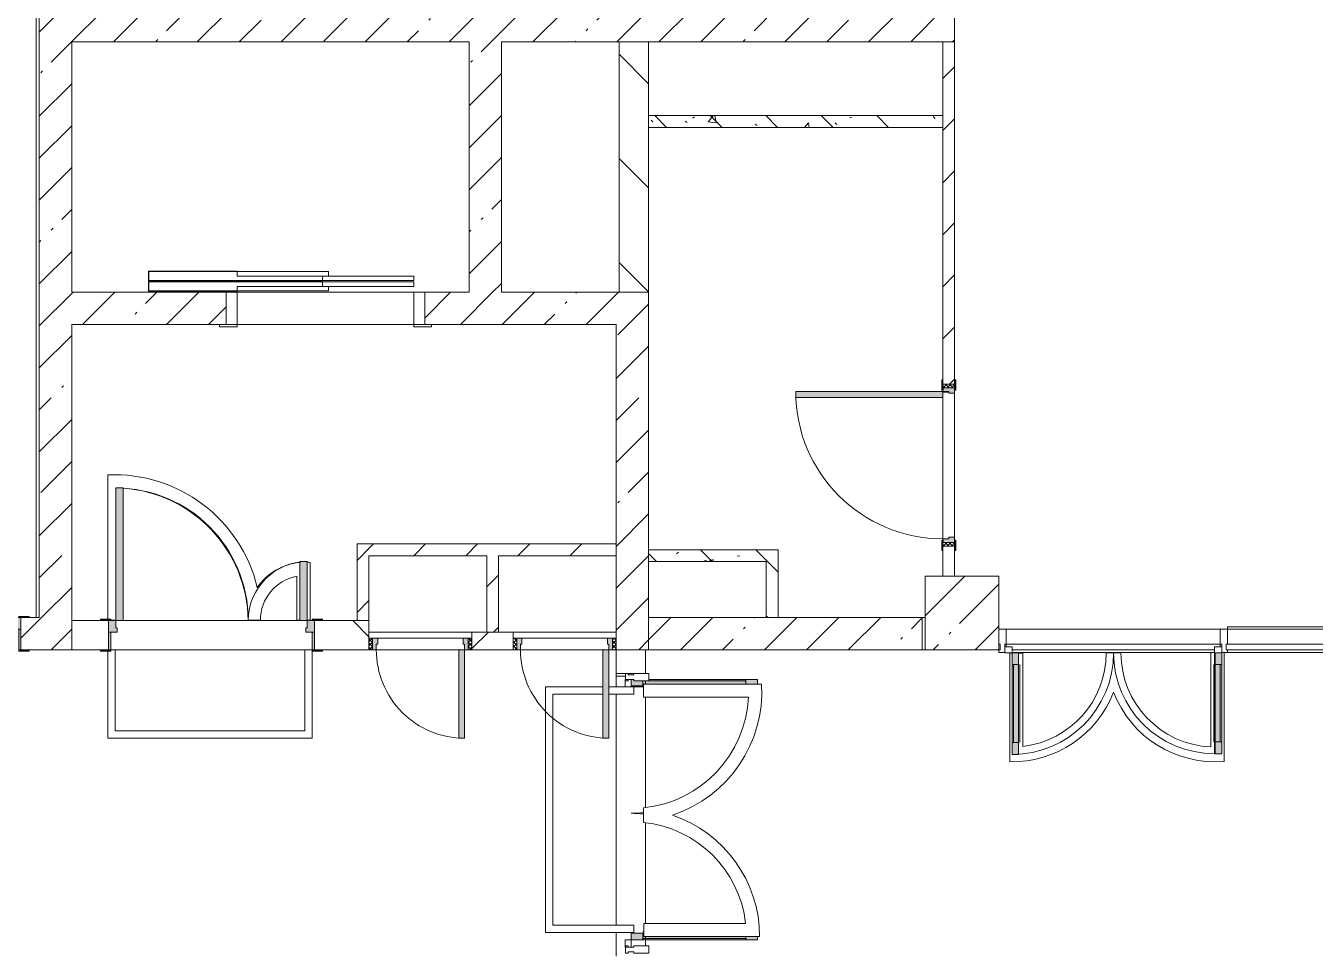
# Model space of a CAD drawing. Header units: millimetres. Extents: x 34897 to 231692, y -8553 to 29000.
# Drawn here: x 199170 to 207932, y 11360 to 17640 of the extents above; entities that cross this region are included whole.
import ezdxf

# ---------------------------------------------------------------- set-up
doc = ezdxf.new("R2010")
doc.units = ezdxf.units.MM
for name, color, linetype, lineweight, true_color in [('A-DETL-GENF-3', 7, 'Continuous', 5, 0xe2e2e2), ('A-DETL-GENF-4', 7, 'Continuous', 5, 0xaaaaaa), ('A-DOOR-1', 7, 'Continuous', 5, 0xaaaaaa), ('A-DOOR-2', 7, 'Continuous', 5, 0xe2e2e2), ('A-DOOR-FRAM-1', 7, 'Continuous', 5, 0xe2e2e2), ('A-DOOR-FRAM-2', 7, 'Continuous', 5, 0xaaaaaa), ('A-FLOR-1', 7, 'Continuous', 5, 0xaaaaaa), ('I-WALL-6', 7, 'Continuous', 5, 0x787878)]:
    doc.layers.add(name, color=color, linetype=linetype, lineweight=lineweight, true_color=true_color)
for name, color, linetype, lineweight in [('A-GLAZ-CURT-2', 7, 'Continuous', 5), ('A-GLAZ-CWMG-2', 7, 'Continuous', 5), ('A-WALL', 7, 'Continuous', 9), ('I-WALL-4', 7, 'Continuous', 5), ('S-COLS-3', 7, 'Continuous', 5)]:
    doc.layers.add(name, color=color, linetype=linetype, lineweight=lineweight)
pattern_1 = [(45, (104681.5, 0), (-285.1231, 285.1231), []), (45, (104966.64, 0), (-285.1231, 285.1231), [504.031, -100.806, 16.764, -84.042])]
pattern_2 = [(135, (104681.5, 0), (-353.5534, -353.5534), [])]
pattern_3 = [(45, (104681.52, 0), (-176.7767, 176.7767), [])]
pattern_4 = [(135, (104681.5, 0), (-377.1708, -377.1708), [533.4, -88.9, 17.78, -88.9]), (135, (104681.5, 376.94), (-377.1708, -377.1708), []), (50, (104681.5, 0), (637.6445, -55.7866), [66.675, -733.425]), (355, (104681.5, 0), (-123.3494, 668.6992), [53.34, -586.74]), (100.451, (104734.65, -4.65), (514.299, 612.908), [56.665, -623.315]), (46.184, (104681.5, 177.8), (948.7764, -147.1497), [100.012, -1100.137]), (96.636, (104760.6, 165.5), (830.909, 865.997), [84.998, -934.973]), (351.184, (104681.5, 177.8), (830.918, 865.988), [80.01, -880.11]), (21, (104770.4, 133.35), (530.6506, -357.9283), [66.675, -733.425]), (326, (104770.4, 133.35), (216.308, 644.6585), [53.34, -586.74]), (71.451, (104814.64, 103.5), (746.9596, 286.7243), [56.665, -623.315]), (37.5, (104681.52, 0), (10.81053, 295.9426), [16.764, -562.864, 16.764, -578.866, -588.962]), (37.5, (104681.52, 0), (10.81053, 295.9426), [-1175.258, 16.764, -572.198]), (7.5, (104681.52, 0), (233.8692, 350.6318), [16.764, -322.834, 16.764, -549.529, -224.472]), (7.5, (104681.52, 0), (233.8692, 350.6318), [-905.891, 16.764, -207.708]), (327.5, (104483.27, 0), (474.5678, -20.0513), [16.764, -205.486, 16.764, -676.656, -920.115]), (327.5, (104483.27, 0), (474.5678, -20.0513), [-915.67, 16.764, -903.351]), (317.5, (104394.37, 0), (518.4522, 88.9934), [16.764, -272.161, 16.764, -443.738, -653.415]), (317.5, (104394.37, 0), (518.4522, 88.9934), [-749.427, 16.764, -636.651])]

# ---------------------------------------------------------------- blocks, each defined once
blk = doc.blocks.new('110_Дверь_СКБ_1Ст_Внутренняя1 - Д-3б_п_ 1100x2100h_много всего 2-32816779-2_10_2_птичка')
at = {"layer": 'A-DOOR-1'}
h = blk.add_hatch(dxfattribs=at)
h.set_pattern_fill('FP_133', color=256, style=0, pattern_type=2)
h.set_pattern_definition([(135, (1751.41, 104.685), (-14.14214, -14.14214), []), (225, (1751.41, 104.685), (14.14214, -14.14214), [])])
h.paths.add_polyline_path([(537.5, -40), (562.5, -40), (562.5, 40), (537.5, 40)])
at = {"layer": 'A-DOOR-2'}
h = blk.add_hatch(color=256, dxfattribs=at)
h.paths.add_polyline_path([(-512.5, 40), (-512.5, -40), (-477.5, -40), (-477.5, 0), (-487.5, 0), (-487.5, 40)])
h.paths.add_polyline_path([(502.5, 0), (502.5, -40), (537.5, -40), (537.5, 40), (512.5, 40), (512.5, 0)])
at = {"layer": 'A-DOOR-FRAM-1'}
for points in [[(472.5, 40), (512.5, 40), (512.5, 1040), (472.5, 1040)], [(-567.5, 40), (-497.5, 40), (-497.5, 48), (-567.5, 48)], [(522.5, 40), (592.5, 40), (592.5, 48), (522.5, 48)], [(-567.5, -48), (-497.5, -48), (-497.5, -40), (-567.5, -40)], [(522.5, -48), (592.5, -48), (592.5, -40), (522.5, -40)]]:
    blk.add_hatch(color=256, dxfattribs=at).paths.add_polyline_path(points)
at = {"layer": 'A-DOOR-FRAM-2'}
h = blk.add_hatch(dxfattribs=at)
h.set_pattern_fill('FP_134', color=256, style=0, pattern_type=2)
h.set_pattern_definition([(45, (-371.384, 104.685), (-14.1421, 14.1421), []), (135, (-371.384, 104.685), (-14.1421, -14.1421), [])])
h.paths.add_polyline_path([(-537.5, -40), (-512.5, -40), (-512.5, 40), (-537.5, 40)])
at = {"layer": 'A-DOOR-1'}
for p, q in [((512.5, 1040), (472.5, 1040)), ((472.5, 1040), (472.5, 40)), ((512.5, 40), (512.5, 1040)), ((472.5, 40), (512.5, 40))]:
    blk.add_line(p, q, dxfattribs=at)
blk.add_arc((512.5, 40), 1000, 90, 180, dxfattribs=at)
at = {"layer": 'A-DOOR-FRAM-2'}
for p, q in [((-497.5, 48), (-567.5, 48)), ((-567.5, 48), (-567.5, 40)), ((-567.5, 40), (-497.5, 40)), ((-512.5, 40), (-537.5, 40)), ((-537.5, 40), (-537.5, -40)), ((-487.5, 40), (-512.5, 40)), ((-512.5, 40), (-512.5, -40)), ((-512.5, -40), (-512.5, 40)), ((-497.5, 40), (-512.5, 40)), ((-512.5, 40), (-512.5, 39)), ((-512.5, 39), (-497.5, 39)), ((-497.5, 40), (-497.5, 48)), ((-497.5, 39), (-497.5, 40)), ((-487.5, 0), (-487.5, 40)), ((-477.5, 0), (-487.5, 0)), ((-477.5, -40), (-477.5, 0)), ((512.5, 0), (502.5, 0)), ((502.5, 0), (502.5, -40)), ((512.5, 40), (512.5, 0)), ((537.5, 40), (512.5, 40)), ((592.5, 48), (522.5, 48)), ((522.5, 48), (522.5, 40)), ((537.5, 40), (522.5, 40)), ((522.5, 40), (522.5, 39)), ((522.5, 40), (592.5, 40)), ((522.5, 39), (537.5, 39)), ((537.5, -40), (537.5, 40)), ((562.5, 40), (537.5, 40)), ((537.5, 40), (537.5, -40)), ((537.5, 39), (537.5, 40)), ((562.5, -40), (562.5, 40)), ((592.5, 40), (592.5, 48)), ((-497.5, -40), (-567.5, -40)), ((-567.5, -40), (-567.5, -48)), ((-567.5, -48), (-497.5, -48)), ((-537.5, -40), (-512.5, -40)), ((-497.5, -39), (-512.5, -39)), ((-512.5, -39), (-512.5, -40)), ((-512.5, -40), (-477.5, -40)), ((-512.5, -40), (-497.5, -40)), ((-497.5, -40), (-497.5, -39)), ((-497.5, -48), (-497.5, -40)), ((502.5, -40), (537.5, -40)), ((537.5, -39), (522.5, -39)), ((522.5, -39), (522.5, -40)), ((522.5, -40), (537.5, -40)), ((592.5, -40), (522.5, -40)), ((522.5, -40), (522.5, -48)), ((522.5, -48), (592.5, -48)), ((537.5, -40), (537.5, -39)), ((537.5, -40), (562.5, -40)), ((592.5, -48), (592.5, -40))]:
    blk.add_line(p, q, dxfattribs=at)
blk = doc.blocks.new('110_Дверь_СКБ_2Ст - Д-1_л_Лестничная клетка EIS60 2-32142534-2_10_2_птичка')
at = {"layer": 'A-DOOR-2'}
for points in [[(662.5, 110), (662.5, 1010), (612.5, 1010), (612.5, 110)], [(-587.5, 510), (-637.5, 510), (-637.5, 110), (-587.5, 110), (-587.5, 433.2)], [(712.5, 30), (697.5, 30), (697.5, -110), (712.5, -110), (712.5, -30.6)]]:
    blk.add_hatch(color=256, dxfattribs=at).paths.add_polyline_path(points)
h = blk.add_hatch(color=256, dxfattribs=at)
h.paths.add_polyline_path([(712.5, 110), (662.5, 110), (662.5, 60), (652.5, 60), (652.5, 30), (712.5, 30)])
h.paths.add_polyline_path([(-627.5, 30), (-627.5, 60), (-637.5, 60), (-637.5, 110), (-687.5, 110), (-687.5, 30)])
at = {"layer": 'A-DOOR-FRAM-1'}
for points in [[(-672.5, 110), (-672.5, 118), (-742.5, 118), (-742.5, 110)], [(767.5, 110), (767.5, 118), (697.5, 118), (697.5, 110)], [(-672.5, 30), (-687.5, 30), (-687.5, -110), (-672.5, -110), (-672.5, -30.6)], [(-672.5, -110), (-742.5, -110), (-742.5, -118), (-672.5, -118)], [(767.5, -118), (767.5, -110), (697.5, -110), (697.5, -118)]]:
    blk.add_hatch(color=256, dxfattribs=at).paths.add_polyline_path(points)
at = {"layer": 'A-DOOR-1'}
for p, q in [((662.5, 1010), (612.5, 1010)), ((612.5, 1010), (612.5, 110)), ((662.5, 110), (662.5, 1010)), ((-637.5, 510), (-637.5, 110)), ((-587.5, 510), (-637.5, 510)), ((-587.5, 110), (-587.5, 510)), ((-637.5, 110), (-587.5, 110)), ((612.5, 110), (662.5, 110))]:
    blk.add_line(p, q, dxfattribs=at)
for centre, radius, start, end in [((662.5, 110), 900, 90, 180), ((-637.5, 110), 400, 360, 90)]:
    blk.add_arc(centre, radius, start, end, dxfattribs=at)
at = {"layer": 'A-DOOR-FRAM-2'}
for p, q in [((-672.5, 118), (-742.5, 118)), ((-742.5, 118), (-742.5, 110)), ((-742.5, 110), (-672.5, 110)), ((-637.5, 110), (-687.5, 110)), ((-687.5, 110), (-687.5, 30)), ((-672.5, 110), (-672.5, 118)), ((-637.5, 60), (-637.5, 110)), ((662.5, 110), (662.5, 60)), ((712.5, 110), (662.5, 110)), ((767.5, 118), (697.5, 118)), ((697.5, 118), (697.5, 110)), ((697.5, 110), (767.5, 110)), ((712.5, 30), (712.5, 110)), ((767.5, 110), (767.5, 118)), ((-687.5, 30), (-627.5, 30)), ((-672.5, 30), (-687.5, 30)), ((-687.5, 30), (-687.5, -110)), ((-672.5, -110), (-672.5, 30)), ((-627.5, 60), (-637.5, 60)), ((-627.5, 30), (-627.5, 60)), ((662.5, 60), (652.5, 60)), ((652.5, 60), (652.5, 30)), ((652.5, 30), (712.5, 30)), ((712.5, 30), (697.5, 30)), ((697.5, 30), (697.5, -110)), ((712.5, -110), (712.5, 30)), ((-672.5, -110), (-742.5, -110)), ((-742.5, -110), (-742.5, -118)), ((-742.5, -118), (-672.5, -118)), ((-687.5, -110), (-672.5, -110)), ((-672.5, -118), (-672.5, -110)), ((697.5, -110), (712.5, -110)), ((767.5, -110), (697.5, -110)), ((697.5, -110), (697.5, -118)), ((697.5, -118), (767.5, -118)), ((767.5, -118), (767.5, -110))]:
    blk.add_line(p, q, dxfattribs=at)
blk = doc.blocks.new('110_Дверь_СКБ_2Ст - Д-3а 1450x2100h_Лестничная клетка из коридора-32352288-2_10_2_птичка')
at = {"layer": 'A-DOOR-2'}
for points in [[(-587.5, 100), (-587.5, 1000), (-637.5, 1000), (-637.5, 100)], [(662.5, 100), (662.5, 500), (612.5, 500), (612.5, 100)], [(712.5, -100), (712.5, 20), (697.5, 20), (697.5, -100)]]:
    blk.add_hatch(color=256, dxfattribs=at).paths.add_polyline_path(points)
h = blk.add_hatch(color=256, dxfattribs=at)
h.paths.add_polyline_path([(-627.5, 20), (-627.5, 50), (-637.5, 50), (-637.5, 100), (-687.5, 100), (-687.5, 20)])
h.paths.add_polyline_path([(712.5, 20), (712.5, 100), (662.5, 100), (662.5, 50), (652.5, 50), (652.5, 20)])
at = {"layer": 'A-DOOR-FRAM-1'}
for points in [[(-672.5, 100), (-672.5, 108), (-742.5, 108), (-742.5, 100)], [(767.5, 100), (767.5, 108), (697.5, 108), (697.5, 100)], [(-672.5, -100), (-672.5, 20), (-687.5, 20), (-687.5, -100)], [(-672.5, -108), (-672.5, -100), (-742.5, -100), (-742.5, -108)], [(767.5, -108), (767.5, -100), (697.5, -100), (697.5, -108)]]:
    blk.add_hatch(color=256, dxfattribs=at).paths.add_polyline_path(points)
at = {"layer": 'A-DOOR-1'}
for p, q in [((-637.5, 1000), (-637.5, 100)), ((-587.5, 1000), (-637.5, 1000)), ((-587.5, 100), (-587.5, 1000)), ((662.5, 500), (612.5, 500)), ((612.5, 500), (612.5, 100)), ((662.5, 100), (662.5, 500)), ((-637.5, 100), (-587.5, 100)), ((612.5, 100), (662.5, 100))]:
    blk.add_line(p, q, dxfattribs=at)
for centre, radius, start, end in [((-637.5, 100), 900, 0, 90), ((662.5, 100), 400, 90, 180)]:
    blk.add_arc(centre, radius, start, end, dxfattribs=at)
at = {"layer": 'A-DOOR-FRAM-2'}
for p, q in [((-672.5, 108), (-742.5, 108)), ((-742.5, 108), (-742.5, 100)), ((-742.5, 100), (-672.5, 100)), ((-637.5, 100), (-687.5, 100)), ((-687.5, 100), (-687.5, 20)), ((-672.5, 100), (-672.5, 108)), ((-637.5, 50), (-637.5, 100)), ((662.5, 100), (662.5, 50)), ((712.5, 100), (662.5, 100)), ((767.5, 108), (697.5, 108)), ((697.5, 108), (697.5, 100)), ((697.5, 100), (767.5, 100)), ((712.5, 20), (712.5, 100)), ((767.5, 100), (767.5, 108)), ((-687.5, 20), (-627.5, 20)), ((-672.5, 20), (-687.5, 20)), ((-687.5, 20), (-687.5, -100)), ((-672.5, -100), (-672.5, 20)), ((-627.5, 50), (-637.5, 50)), ((-627.5, 20), (-627.5, 50)), ((662.5, 50), (652.5, 50)), ((652.5, 50), (652.5, 20)), ((652.5, 20), (712.5, 20)), ((712.5, 20), (697.5, 20)), ((697.5, 20), (697.5, -100)), ((712.5, -100), (712.5, 20)), ((-672.5, -100), (-742.5, -100)), ((-742.5, -100), (-742.5, -108)), ((-742.5, -108), (-672.5, -108)), ((-687.5, -100), (-672.5, -100)), ((-672.5, -108), (-672.5, -100)), ((697.5, -100), (712.5, -100)), ((767.5, -100), (697.5, -100)), ((697.5, -100), (697.5, -108)), ((697.5, -108), (767.5, -108)), ((767.5, -108), (767.5, -100))]:
    blk.add_line(p, q, dxfattribs=at)
blk = doc.blocks.new('110_Дверь_СКБ_1Ст - д-18 700x2100h_Технический шкаф ЭОМ и СС-23698042-2_10_2_птичка')
at = {"layer": 'A-DOOR-1'}
h = blk.add_hatch(dxfattribs=at)
h.set_pattern_fill('FP_168', color=256, style=0, pattern_type=2)
h.set_pattern_definition([(135, (1951.41, 124.685), (-14.14214, -14.14214), []), (225, (1951.41, 124.685), (14.14214, -14.14214), [])])
h.paths.add_polyline_path([(362.5, 60), (337.5, 60), (337.5, -20), (362.5, -20)])
at = {"layer": 'A-DOOR-2'}
h = blk.add_hatch(color=256, dxfattribs=at)
h.paths.add_polyline_path([(312.5, 60), (312.5, 20), (302.5, 20), (302.5, -20), (337.5, -20), (337.5, 60)])
h.paths.add_polyline_path([(-287.5, 60), (-312.5, 60), (-312.5, -20), (-277.5, -20), (-277.5, 20), (-287.5, 20)])
at = {"layer": 'A-DOOR-FRAM-1'}
blk.add_hatch(color=256, dxfattribs=at).paths.add_polyline_path([(-247.5, 660), (-287.5, 660), (-287.5, 60), (-247.5, 60), (-247.5, 503.6)])
at = {"layer": 'A-DOOR-FRAM-2'}
h = blk.add_hatch(dxfattribs=at)
h.set_pattern_fill('FP_169', color=256, style=0, pattern_type=2)
h.set_pattern_definition([(45, (-171.384, 124.685), (-14.1421, 14.1421), []), (135, (-171.384, 124.685), (-14.1421, -14.1421), [])])
h.paths.add_polyline_path([(-312.5, 60), (-337.5, 60), (-337.5, -20), (-312.5, -20)])
at = {"layer": 'A-DOOR-1'}
for p, q in [((-287.5, 660), (-287.5, 60)), ((-247.5, 660), (-287.5, 660)), ((-247.5, 60), (-247.5, 660)), ((-287.5, 60), (-247.5, 60))]:
    blk.add_line(p, q, dxfattribs=at)
blk.add_arc((-287.5, 60), 600, 360, 90, dxfattribs=at)
at = {"layer": 'A-DOOR-FRAM-2'}
for p, q in [((-312.5, 60), (-337.5, 60)), ((-337.5, 60), (-337.5, -20)), ((-287.5, 60), (-312.5, 60)), ((-312.5, 60), (-312.5, -20)), ((-312.5, -20), (-312.5, 60)), ((-287.5, 20), (-287.5, 60)), ((-277.5, 20), (-287.5, 20)), ((-277.5, -20), (-277.5, 20)), ((-247.5, 60), (312.5, 60)), ((312.5, 20), (302.5, 20)), ((302.5, 20), (302.5, -20)), ((312.5, 60), (312.5, 20)), ((337.5, 60), (312.5, 60)), ((337.5, -20), (337.5, 60)), ((362.5, 60), (337.5, 60)), ((337.5, 60), (337.5, -20)), ((362.5, -20), (362.5, 60)), ((-337.5, -20), (-312.5, -20)), ((-312.5, -20), (-277.5, -20)), ((302.5, -20), (-277.5, -20)), ((302.5, -20), (337.5, -20)), ((337.5, -20), (362.5, -20))]:
    blk.add_line(p, q, dxfattribs=at)
blk = doc.blocks.new('BSC_Колонна _Прямоугольная - 500х500-17857564-2_10_2_птичка')
at = {"layer": 'S-COLS-3'}
h = blk.add_hatch(dxfattribs=at)
h.set_pattern_fill('FP_199', color=256, style=0, pattern_type=2)
h.set_pattern_definition([(45, (-100850, -13650), (-285.1231, 285.1231), []), (45, (-100564.88, -13650), (-285.1231, 285.1231), [504.031, -100.806, 16.764, -84.042])])
h.paths.add_polyline_path([(-250, -250), (250, -250), (250, 250), (-250, 250), (-250, -115.2)])
for p, q in [((250, 250), (-250, 250)), ((-250, 250), (-250, -250)), ((250, -250), (250, 250)), ((-250, -250), (250, -250))]:
    blk.add_line(p, q, dxfattribs=at)
blk = doc.blocks.new('DOR_Дверь лифта - 1350х2050h-19118285-2_10_2_птичка')
at = {"layer": 'A-DOOR-1'}
for p, q in [((-600, 125), (-720, 125)), ((-720, 125), (-720, 110)), ((-720, 110), (-600, 110)), ((-675, 110), (-675, -110)), ((-600, 110), (-675, 110)), ((-600, 110), (-600, 125)), ((600, 110), (-600, 110)), ((-600, 110), (-600, -110)), ((720, 125), (600, 125)), ((600, 125), (600, 110)), ((600, -110), (600, 110)), ((675, 110), (600, 110)), ((600, 110), (720, 110)), ((675, -110), (675, 110)), ((720, 110), (720, 125)), ((-675, -110), (-600, -110)), ((-600, -110), (600, -110)), ((-600, -150), (-600, -180)), ((20, -150), (-600, -150)), ((-20, -120), (-20, -150)), ((600, -120), (-20, -120)), ((-20, -150), (600, -150)), ((20, -180), (20, -150)), ((600, -110), (675, -110)), ((600, -150), (600, -120)), ((-600, -180), (20, -180)), ((-600, -190), (-600, -220)), ((20, -190), (-600, -190)), ((-600, -220), (20, -220)), ((-20, -220), (-20, -250)), ((600, -220), (-20, -220)), ((-20, -250), (600, -250)), ((20, -220), (20, -190)), ((600, -250), (600, -220))]:
    blk.add_line(p, q, dxfattribs=at)
at = {"layer": 'A-DOOR-FRAM-2'}
for p, q in [((600, -117), (600, -120)), ((1203, -117), (600, -117)), ((600, -120), (1200, -120)), ((1200, -120), (1200, -180)), ((1203, -183), (1203, -117)), ((1200, -180), (20, -180)), ((20, -180), (20, -183)), ((20, -183), (1203, -183)), ((1203, -187), (20, -187)), ((20, -187), (20, -190)), ((20, -190), (1200, -190)), ((600, -250), (600, -253)), ((1200, -250), (600, -250)), ((600, -253), (1203, -253)), ((1200, -190), (1200, -250)), ((1203, -253), (1203, -187))]:
    blk.add_line(p, q, dxfattribs=at)
blk = doc.blocks.new('Дверь_Витражная_остекление_ - ВВ-7 остекление-32349468-2_10_2_птичка')
at = {"layer": 'A-DETL-GENF-3'}
for points in [[(-860, -106.8), (-860, -880), (-837.2, -880), (-837.2, -106.8), (-815, -106.8), (-815, -20), (-860, -20)], [(865, -103.8), (877.8, -103.8), (877.8, -880), (910, -880), (910, -140), (900, -140), (900, -40), (910, -40), (910, -20), (865, -20)]]:
    blk.add_hatch(color=256, dxfattribs=at).paths.add_polyline_path(points)
at = {"layer": 'A-DETL-GENF-4'}
for p, q in [((-815, -20), (-860, -20)), ((-860, -880), (-860, -20)), ((-815, -20), (-860, -20)), ((-860, -20), (-860, -880)), ((-815, -106.8), (-815, -20)), ((-815, -106.8), (-815, -20)), ((865, -103.8), (865, -20)), ((865, -20), (865, -103.8)), ((-860, -100), (-815, -100)), ((-850, -800), (-850, -100)), ((-806, -106.8), (-806, -100)), ((900, -100), (865, -100)), ((900, -800), (900, -140)), ((910, -880), (910, -140)), ((910, -880), (910, -140)), ((-860, -800), (-837.2, -800)), ((910, -800), (877.8, -800)), ((-860, -880), (-837.2, -880)), ((-860, -880), (-837.2, -880)), ((910, -880), (877.8, -880)), ((877.8, -880), (910, -880))]:
    blk.add_line(p, q, dxfattribs=at)
at = {"layer": 'A-DOOR-1'}
for p, q in [((-910, 20), (-860, 20)), ((-910, -20), (-910, 20)), ((-860, 20), (-860, -20)), ((860, 20), (910, 20)), ((860, -20), (860, 20)), ((910, 20), (910, -20)), ((-860, -20), (-910, -20)), ((-860, -880), (-860, -20)), ((910, -20), (860, -20)), ((860, -103.8), (860, -39))]:
    blk.add_line(p, q, dxfattribs=at)
for centre, start, end in [((-860, -20), 354.22155, 0), ((860, -20), 180, 185.77845), ((-860, -20), 270, 271.54729)]:
    blk.add_arc(centre, 860, start, end, dxfattribs=at)
blk = doc.blocks.new('Прямоугольный импост - Импост структурный с накладкой - 160мм Темный-32310142-2_10_2_птичка')
at = {"layer": 'A-GLAZ-CWMG-2'}
for p, q in [((-50, 0), (-50, 17)), ((-50, 17), (0, 17)), ((-40, 0), (-50, 0)), ((-40, -40), (-40, 0)), ((0, 0), (-10, 0)), ((-10, 0), (-10, -40)), ((0, 17), (0, 0)), ((-50, -140), (-50, -40)), ((-50, -40), (-40, -40)), ((-10, -40), (0, -40)), ((0, -40), (0, -140)), ((0, -140), (-50, -140))]:
    blk.add_line(p, q, dxfattribs=at)
blk = doc.blocks.new('Прямоугольный импост - Импост структурный с накладкой - 160мм Темный-32348142-2_10_2_птичка')
at = {"layer": 'A-GLAZ-CWMG-2'}
for p, q in [((0, 17), (-50, 17)), ((-50, 17), (-50, 0)), ((-50, 0), (-40, 0)), ((-40, 0), (-40, -40)), ((-10, -40), (-10, 0)), ((-10, 0), (0, 0)), ((0, 0), (0, 17)), ((-40, -40), (-50, -40)), ((-50, -40), (-50, -140)), ((0, -40), (-10, -40)), ((0, -140), (0, -40)), ((-50, -140), (0, -140))]:
    blk.add_line(p, q, dxfattribs=at)
blk = doc.blocks.new('Дверь_Витражная_остекление_ - ВВ-22-32429667-2_10_2_птичка')
at = {"layer": 'A-DETL-GENF-3'}
for points in [[(-642.5, -710), (-642.5, -20), (-687.5, -20), (-687.5, -710)], [(737.5, -705), (737.5, -20), (692.5, -20), (692.5, -705)]]:
    blk.add_hatch(color=256, dxfattribs=at).paths.add_polyline_path(points)
at = {"layer": 'A-DETL-GENF-4'}
for p, q in [((-642.5, -20), (-687.5, -20)), ((-687.5, -710), (-687.5, -20)), ((-642.5, -20), (-687.5, -20)), ((-687.5, -20), (-687.5, -710)), ((-642.5, -710), (-642.5, -20)), ((-642.5, -710), (-642.5, -20)), ((692.5, -705), (692.5, -20)), ((692.5, -20), (692.5, -705)), ((737.5, -705), (737.5, -20)), ((737.5, -705), (737.5, -20)), ((-687.5, -100), (-642.5, -100)), ((-677.5, -630), (-677.5, -100)), ((-633.5, -630), (-633.5, -100)), ((683.5, -625), (683.5, -100)), ((737.5, -100), (692.5, -100)), ((727.5, -625), (727.5, -100)), ((-687.5, -630), (-642.5, -630)), ((737.5, -625), (692.5, -625)), ((-687.5, -710), (-642.5, -710)), ((-687.5, -710), (-642.5, -710)), ((737.5, -705), (692.5, -705)), ((692.5, -705), (737.5, -705))]:
    blk.add_line(p, q, dxfattribs=at)
at = {"layer": 'A-DOOR-1'}
for p, q in [((-737.5, 20), (-687.5, 20)), ((-737.5, -20), (-737.5, 20)), ((-687.5, 20), (-687.5, -20)), ((687.5, 20), (737.5, 20)), ((687.5, -20), (687.5, 20)), ((737.5, 20), (737.5, -20)), ((-687.5, -20), (-737.5, -20)), ((-687.5, -710), (-687.5, -20)), ((687.5, -705), (687.5, -20)), ((737.5, -20), (687.5, -20))]:
    blk.add_line(p, q, dxfattribs=at)
for centre, radius, start, end in [((-687.5, -20), 690, 270, 0), ((687.5, -20), 685, 180, 270)]:
    blk.add_arc(centre, radius, start, end, dxfattribs=at)
blk = doc.blocks.new('Прямоугольный импост - Импост структурный с накладкой - 160мм Темный-V210-2_10_2_птичка')
at = {"layer": 'A-GLAZ-CWMG-2'}
for p, q in [((0, 17), (-40, 17)), ((-10, -40), (-10, 0)), ((-10, 0), (0, 0)), ((0, 0), (0, 17)), ((-40, -40), (-50, -40)), ((-50, -40), (-50, -140)), ((-40, -20), (-40, -40)), ((0, -40), (-10, -40)), ((-50, -140), (0, -140))]:
    blk.add_line(p, q, dxfattribs=at)
blk = doc.blocks.new('Прямоугольный импост - Импост структурный с накладкой - 160мм Темный-32427025-2_10_2_птичка')
at = {"layer": 'A-GLAZ-CWMG-2'}
for p, q in [((102605, 13540), (101150, 13540)), ((101150, 13420), (101150, 13440)), ((102605, 13440), (101150, 13440)), ((102605, 13440), (102605, 13420)), ((102565, 13400), (101190, 13400)), ((102565, 13383), (101190, 13383))]:
    blk.add_line(p, q, dxfattribs=at)
blk = doc.blocks.new('Системная панель - Стекло - 40мм-32427252-2_10_2_птичка')
at = {"layer": 'A-GLAZ-CURT-2'}
for p, q in [((720, 40), (-720, 40)), ((-720, 40), (-720, 0)), ((-720, 0), (720, 0)), ((720, 0), (720, 40))]:
    blk.add_line(p, q, dxfattribs=at)
blk = doc.blocks.new('Прямоугольный импост - Импост структурный с накладкой - 160мм Темный-32427244-2_10_2_птичка')
at = {"layer": 'A-GLAZ-CWMG-2'}
for p, q in [((-15, 17), (25, 17)), ((25, 0), (15, 0)), ((15, 0), (15, -40)), ((25, 17), (25, 0)), ((-25, -140), (-25, -40)), ((-25, -40), (-15, -40)), ((-15, -40), (-15, -20)), ((15, -40), (25, -40)), ((25, -40), (25, -140)), ((25, -140), (-25, -140))]:
    blk.add_line(p, q, dxfattribs=at)
blk = doc.blocks.new('Прямоугольный импост - Импост структурный с накладкой - 160мм Темный-32427250-2_10_2_птичка')
at = {"layer": 'A-GLAZ-CWMG-2'}
for p, q in [((104075, 13540), (102655, 13540)), ((104075, 13383), (102655, 13383))]:
    blk.add_line(p, q, dxfattribs=at)

msp = doc.modelspace()

# ---------------------------------------------------------------- hatches: boundary and pattern name
at = {"layer": 'I-WALL-4'}
h = msp.add_hatch(dxfattribs=at)
h.set_pattern_fill('FP_101', color=256, style=0, pattern_type=2)
h.set_pattern_definition(pattern_1)
h.paths.add_polyline_path([(203201.5, 17530), (205481.5, 17530), (205481.5, 17750), (199261.5, 17750), (199261.5, 17530), (202401.5, 17530)])
h = msp.add_hatch(dxfattribs=at)
h.set_pattern_fill('FP_101', color=256, style=0, pattern_type=2)
h.set_pattern_definition(pattern_1)
h.paths.add_polyline_path([(199481.5, 13620), (199481.5, 17530), (199261.5, 17530), (199261.5, 13620)])
h = msp.add_hatch(dxfattribs=at)
h.set_pattern_fill('FP_101', color=256, style=0, pattern_type=2)
h.set_pattern_definition(pattern_1)
h.paths.add_polyline_path([(202401.5, 15830), (202401.5, 17530), (202181.5, 17530), (202181.5, 15830)])
h = msp.add_hatch(dxfattribs=at)
h.set_pattern_fill('FP_104', color=256, style=0, pattern_type=2)
h.set_pattern_definition(pattern_2)
h.paths.add_polyline_path([(203401.5, 15830), (203401.5, 17530), (203201.5, 17530), (203201.5, 15830)])
h = msp.add_hatch(dxfattribs=at)
h.set_pattern_fill('FP_105', color=256, style=0, pattern_type=2)
h.set_pattern_definition(pattern_3)
h.paths.add_polyline_path([(205428.6, 13900), (205481.5, 13900), (205481.5, 14105), (205401.5, 14105), (205401.5, 13900)])
h.paths.add_polyline_path([(205481.5, 15205), (205481.5, 17530), (205401.5, 17530), (205401.5, 15205)])
h = msp.add_hatch(dxfattribs=at)
h.set_pattern_fill('FP_101', color=256, style=0, pattern_type=2)
h.set_pattern_definition(pattern_1)
h.paths.add_polyline_path([(199481.5, 15610), (200531.5, 15610), (200531.5, 15830), (199481.5, 15830)])
h.paths.add_polyline_path([(203181.5, 15610), (203401.5, 15610), (203401.5, 15830), (201881.5, 15830), (201881.5, 15610)])
h = msp.add_hatch(dxfattribs=at)
h.set_pattern_fill('FP_101', color=256, style=0, pattern_type=2)
h.set_pattern_definition(pattern_1)
h.paths.add_polyline_path([(203181.5, 13400), (203401.5, 13400), (203401.5, 15610), (203181.5, 15610), (203181.5, 13480)])
h = msp.add_hatch(dxfattribs=at)
h.set_pattern_fill('FP_105', color=256, style=0, pattern_type=2)
h.set_pattern_definition(pattern_3)
h.paths.add_polyline_path([(201501.5, 13600), (201501.5, 14120), (201421.5, 14120), (201421.5, 13600)])
h = msp.add_hatch(dxfattribs=at)
h.set_pattern_fill('FP_105', color=256, style=0, pattern_type=2)
h.set_pattern_definition(pattern_3)
h.paths.add_polyline_path([(202381.5, 14040), (203181.5, 14040), (203181.5, 14120), (201501.5, 14120), (201501.5, 14040), (202301.5, 14040)])
h = msp.add_hatch(dxfattribs=at)
h.set_pattern_fill('FP_105', color=256, style=0, pattern_type=2)
h.set_pattern_definition(pattern_3)
h.paths.add_polyline_path([(202381.5, 13520), (202381.5, 14040), (202301.5, 14040), (202301.5, 13520)])
h = msp.add_hatch(dxfattribs=at)
h.set_pattern_fill('FP_101', color=256, style=0, pattern_type=2)
h.set_pattern_definition(pattern_1)
h.paths.add_polyline_path([(199191.5, 13400), (199481.5, 13400), (199481.5, 13620), (199136.5, 13620), (199136.5, 13400)])
h.paths.add_polyline_path([(197711.5, 13400), (197736.5, 13400), (197736.5, 13620), (197711.5, 13620), (197711.5, 13534.8)])
h = msp.add_hatch(dxfattribs=at)
h.set_pattern_fill('FP_104', color=256, style=0, pattern_type=2)
h.set_pattern_definition(pattern_2)
h.paths.add_polyline_path([(201131.5, 13400), (201501.5, 13400), (201501.5, 13600), (201131.5, 13600), (201131.5, 13520)])
h.paths.add_polyline_path([(199531.5, 13400), (199731.5, 13400), (199731.5, 13600), (199481.5, 13600), (199481.5, 13400)])
h = msp.add_hatch(dxfattribs=at)
h.set_pattern_fill('FP_101', color=256, style=0, pattern_type=2)
h.set_pattern_definition(pattern_1)
h.paths.add_polyline_path([(203710.5, 13400), (205261.5, 13400), (205261.5, 13620), (203401.5, 13620), (203401.5, 13400)])
h = msp.add_hatch(dxfattribs=at)
h.set_pattern_fill('FP_202', color=256, style=0, pattern_type=2)
h.set_pattern_definition([(45, (104681.5, 0), (-427.6843, 427.6843), []), (45, (104966.64, 0), (-427.6843, 427.6843), [])])
h.paths.add_polyline_path([(202481.5, 13400), (202481.5, 13520), (202201.5, 13520), (202201.5, 13400)])
at = {"layer": 'I-WALL-6'}
h = msp.add_hatch(dxfattribs=at)
h.set_pattern_fill('FP_114', color=256, style=0, pattern_type=2)
h.set_pattern_definition(pattern_4)
h.paths.add_polyline_path([(205401.5, 16950), (205401.5, 17030), (203401.5, 17030), (203401.5, 16950), (203710.5, 16950)])
h = msp.add_hatch(dxfattribs=at)
h.set_pattern_fill('FP_114', color=256, style=0, pattern_type=2)
h.set_pattern_definition(pattern_4)
h.paths.add_polyline_path([(204201.5, 14000), (204281.5, 14000), (204281.5, 14080), (203401.5, 14080), (203401.5, 14000), (203710.5, 14000)])
h = msp.add_hatch(dxfattribs=at)
h.set_pattern_fill('FP_114', color=256, style=0, pattern_type=2)
h.set_pattern_definition(pattern_4)
h.paths.add_polyline_path([(204281.5, 13620), (204281.5, 14000), (204201.5, 14000), (204201.5, 13620)])

# ---------------------------------------------------------------- linework, layer by layer
at = {"layer": 'A-FLOR-1'}
for p, q in [((199240.5, 13620), (199240.5, 17750)), ((205441.5, 15150), (205401.5, 15150)), ((199727.9, 14589.2), (199727.9, 13608)), ((201102, 13601.1), (201102, 13994.7)), ((201012, 13900.9), (201012, 13601.1)), ((199746.5, 13601.1), (199781.5, 13601.1)), ((200680.4, 13601.1), (200763.5, 13601.1)), ((201012, 13601.1), (201031.5, 13601.1)), ((201081.5, 13601.1), (201102, 13601.1)), ((205261.5, 13620), (205281.5, 13620)), ((207336.5, 13540), (207336.5, 13557)), ((207336.5, 13557), (210211.5, 13557)), ((199726, 13392), (199726, 12800)), ((199776, 13400), (199746.5, 13400)), ((199776, 12850), (199776, 13400)), ((201115.2, 13400), (201065.2, 13400)), ((201065.2, 13400), (201065.2, 12850)), ((201115.2, 12800), (201115.2, 13400)), ((205281.5, 13400), (205261.5, 13400)), ((205871.5, 13378.5), (205856.6, 13378.5)), ((205856.6, 13378.5), (205856.6, 12640.2)), ((205945.9, 13378.5), (205916.5, 13378.5)), ((205945.9, 12744.3), (205945.9, 13378.5)), ((206611.5, 13380), (206511.5, 13380)), ((207246.5, 13381.5), (207221.8, 13381.5)), ((207221.8, 13381.5), (207221.8, 12740.7)), ((207314.1, 13381.5), (207296.5, 13381.5)), ((207314.1, 12642.7), (207314.1, 13381.5)), ((202701.5, 13150), (202701.5, 11481.2)), ((203091.5, 13150), (202701.5, 13150)), ((203242.5, 13150), (203131.5, 13150)), ((203245.5, 13221.2), (203181.5, 13221.2)), ((203301.5, 13150), (203282.5, 13150)), ((203301.5, 13100), (203301.5, 13150)), ((204169.9, 13167.8), (203366.3, 13167.8)), ((203366.3, 13167.8), (203366.3, 13078)), ((202751.5, 11531.2), (202751.5, 13100)), ((202751.5, 13100), (203091.5, 13100)), ((203131.5, 13100), (203301.5, 13100)), ((203366.3, 13078), (204080.3, 13078)), ((199726, 12800), (201115.2, 12800)), ((201065.2, 12850), (199776, 12850)), ((203367.8, 12327), (203367.8, 12228.6)), ((202701.5, 11481.2), (203301.5, 11481.2)), ((203301.5, 11531.2), (202751.5, 11531.2)), ((203301.5, 11481.2), (203301.5, 11531.2)), ((204061.2, 11542.2), (203369.3, 11542.2)), ((203369.3, 11542.2), (203369.3, 11452.8)), ((203369.3, 11452.8), (204156.3, 11452.8))]:
    msp.add_line(p, q, dxfattribs=at)
for centre, radius, start, end in [((199770.5, 13590.1), 1000, 13.54971, 92.43764), ((199770.5, 13590.1), 910, 0.6926, 86.14974), ((201068.5, 13601.1), 395, 95.37122, 145.57769), ((201068.5, 13601.1), 395, 85.12655, 88.10651), ((201068.5, 13601.1), 305, 100.66451, 180), ((205871.5, 13380), 640, 276.67397, 0), ((207251.5, 13380), 640, 180, 267.33511), ((203286.3, 13117.8), 885, 288.26618, 3.23877), ((203286.3, 13117.8), 795, 275.8832, 357.13064), ((205871.5, 13380), 740, 268.84165, 338.81722), ((207251.5, 13380), 740, 201.18278, 274.85352), ((203286.3, 11452.8), 870, 360, 71.40745), ((203286.3, 11452.8), 780, 6.57701, 84.00325)]:
    msp.add_arc(centre, radius, start, end, dxfattribs=at)
at = {"layer": 'A-WALL'}
for p, q in [((203401.5, 17530), (203201.5, 17530)), ((205481.5, 17530), (205401.5, 17530)), ((203401.5, 17030), (203401.5, 16950)), ((205401.5, 16950), (205401.5, 17030)), ((203201.5, 15830), (203401.5, 15830)), ((203181.5, 14040), (203181.5, 14120)), ((203401.5, 14080), (203401.5, 14000)), ((201421.5, 13600), (201501.5, 13600)), ((204201.5, 13620), (204281.5, 13620)), ((202301.5, 13520), (202381.5, 13520))]:
    msp.add_line(p, q, dxfattribs=at)
at = {"layer": 'I-WALL-4'}
for p, q in [((205481.5, 15235), (205481.5, 20755)), ((199261.5, 17750), (199261.5, 13620)), ((199481.5, 15830), (199481.5, 17530)), ((199481.5, 17530), (202181.5, 17530)), ((202181.5, 17530), (202181.5, 15830)), ((202401.5, 17530), (203201.5, 17530)), ((202401.5, 15830), (202401.5, 17530)), ((203201.5, 17530), (203201.5, 15830)), ((203401.5, 17530), (205401.5, 17530)), ((203401.5, 17030), (203401.5, 17530)), ((205401.5, 17530), (205401.5, 17030)), ((205401.5, 17030), (203401.5, 17030)), ((203401.5, 16950), (205401.5, 16950)), ((203401.5, 14080), (203401.5, 16950)), ((205401.5, 16950), (205401.5, 15235)), ((200531.5, 15830), (199481.5, 15830)), ((200531.5, 15610), (200531.5, 15830)), ((202181.5, 15830), (201881.5, 15830)), ((201881.5, 15830), (201881.5, 15610)), ((203201.5, 15830), (202401.5, 15830)), ((199481.5, 15610), (200531.5, 15610)), ((199481.5, 15610), (199481.5, 13400)), ((201881.5, 15610), (203181.5, 15610)), ((203181.5, 15610), (203181.5, 14120)), ((205401.5, 14155), (205401.5, 15115)), ((205481.5, 15145), (205481.5, 14165)), ((201421.5, 14120), (201421.5, 13600)), ((203181.5, 14120), (201421.5, 14120)), ((201501.5, 13480), (201501.5, 14040)), ((201501.5, 14040), (202301.5, 14040)), ((202301.5, 14040), (202301.5, 13520)), ((202381.5, 14040), (203181.5, 14040)), ((202381.5, 13520), (202381.5, 14040)), ((203181.5, 14040), (203181.5, 13480)), ((204281.5, 14080), (203401.5, 14080)), ((204281.5, 13620), (204281.5, 14080)), ((205401.5, 14075), (205401.5, 13900)), ((205481.5, 13900), (205481.5, 14075)), ((203401.5, 14000), (204201.5, 14000)), ((203401.5, 13400), (203401.5, 14000)), ((204201.5, 14000), (204201.5, 13620)), ((199261.5, 13620), (199191.5, 13620)), ((199676.5, 13600), (199481.5, 13600)), ((199831.5, 13600), (201031.5, 13600)), ((201421.5, 13600), (201186.5, 13600)), ((204201.5, 13620), (203401.5, 13620)), ((205261.5, 13620), (204281.5, 13620)), ((205261.5, 13400), (205261.5, 13620)), ((201501.5, 13520), (202301.5, 13520)), ((202201.5, 13520), (202201.5, 13480)), ((202381.5, 13520), (203181.5, 13520)), ((202481.5, 13480), (202481.5, 13520)), ((199191.5, 13400), (199481.5, 13400)), ((199481.5, 13400), (199676.5, 13400)), ((201065.2, 13400), (199776, 13400)), ((201186.5, 13400), (201501.5, 13400)), ((202201.5, 13400), (202481.5, 13400)), ((203401.5, 13400), (203181.5, 13400)), ((203181.5, 13400), (203181.5, 13150)), ((203381.5, 13240), (203381.5, 13400)), ((203401.5, 13400), (205261.5, 13400)), ((203181.5, 13240), (203381.5, 13240)), ((203381.5, 13190), (203381.5, 13167.8)), ((203181.5, 11531.2), (203181.5, 13100)), ((203381.5, 13078), (203381.5, 12329.3)), ((203381.5, 12226.3), (203381.5, 11542.2)), ((203181.5, 11320), (203181.5, 11481.2)), ((203381.5, 11452.8), (203381.5, 11390))]:
    msp.add_line(p, q, dxfattribs=at)

# ---------------------------------------------------------------- block references
at = {"layer": 'A-DOOR-1'}
for name, p, rotation in [('DOR_Дверь лифта - 1350х2050h-19118285-2_10_2_птичка', (201206.5, 15720), 180), ('110_Дверь_СКБ_1Ст_Внутренняя1 - Д-3б_п_ 1100x2100h_много всего 2-32816779-2_10_2_птичка', (205441.5, 14642.5), 90), ('110_Дверь_СКБ_1Ст - д-18 700x2100h_Технический шкаф ЭОМ и СС-23698042-2_10_2_птичка', (201864, 13460), 180), ('110_Дверь_СКБ_1Ст - д-18 700x2100h_Технический шкаф ЭОМ и СС-23698042-2_10_2_птичка', (202844, 13460), 180), ('Дверь_Витражная_остекление_ - ВВ-7 остекление-32349468-2_10_2_птичка', (203262.5, 12290), 89.99999999999993)]:
    msp.add_blockref(name, p, dxfattribs=dict(at, rotation=rotation))
for name, p in [('110_Дверь_СКБ_2Ст - Д-1_л_Лестничная клетка EIS60 2-32142534-2_10_2_птичка', (198424, 13510)), ('110_Дверь_СКБ_2Ст - Д-3а 1450x2100h_Лестничная клетка из коридора-32352288-2_10_2_птичка', (200419, 13500)), ('Дверь_Витражная_остекление_ - ВВ-22-32429667-2_10_2_птичка', (206559, 13400))]:
    msp.add_blockref(name, p, dxfattribs=at)
at = {"layer": 'A-GLAZ-CURT-2'}
msp.add_blockref('Системная панель - Стекло - 40мм-32427252-2_10_2_птичка', (208046.5, 13400), dxfattribs=at)
at = {"layer": 'A-GLAZ-CWMG-2'}
for name, p, rotation in [('Прямоугольный импост - Импост структурный с накладкой - 160мм Темный-V210-2_10_2_птичка', (205781.5, 13400), 180), ('Прямоугольный импост - Импост структурный с накладкой - 160мм Темный-32348142-2_10_2_птичка', (203262.5, 13240), 89.99999999999993)]:
    msp.add_blockref(name, p, dxfattribs=dict(at, rotation=rotation))
for name in ['Прямоугольный импост - Импост структурный с накладкой - 160мм Темный-32427025-2_10_2_птичка', 'Прямоугольный импост - Импост структурный с накладкой - 160мм Темный-32427250-2_10_2_птичка']:
    msp.add_blockref(name, (104681.5, 0), dxfattribs=at)
at = {"layer": 'A-GLAZ-CWMG-2', "extrusion": (0, 0, -1)}
for name, p, rotation in [('Прямоугольный импост - Импост структурный с накладкой - 160мм Темный-32427244-2_10_2_птичка', (-207311.5, 13400), 180), ('Прямоугольный импост - Импост структурный с накладкой - 160мм Темный-32310142-2_10_2_птичка', (-203262.5, 11340), 270.0000000000001)]:
    msp.add_blockref(name, p, dxfattribs=dict(at, rotation=rotation))
at = {"layer": 'S-COLS-3'}
msp.add_blockref('BSC_Колонна _Прямоугольная - 500х500-17857564-2_10_2_птичка', (205531.5, 13650), dxfattribs=at)

doc.saveas('drawing.dxf')
